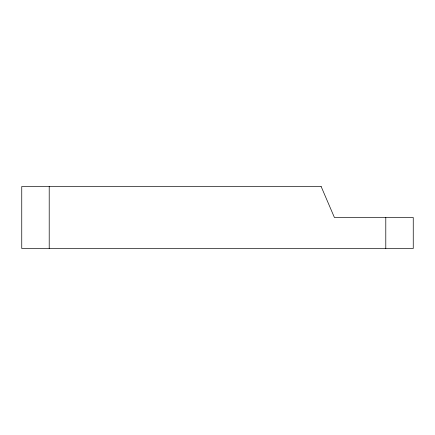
<?xml version="1.0" encoding="UTF-8"?>
<svg xmlns="http://www.w3.org/2000/svg" width="435" height="435" viewBox="0 0 435 435"><rect width="100%" height="100%" fill="white"/><g stroke="black" fill="none" stroke-linecap="round" stroke-linejoin="round"><path stroke-width="0.65" d="M385.791 217.5L385.791 248.499M49.209 186.501L49.209 248.499M321.133 186.501L21.75 186.501L21.75 248.499L413.25 248.499L413.25 217.5L334.417 217.5L321.133 186.501"/></g></svg>
